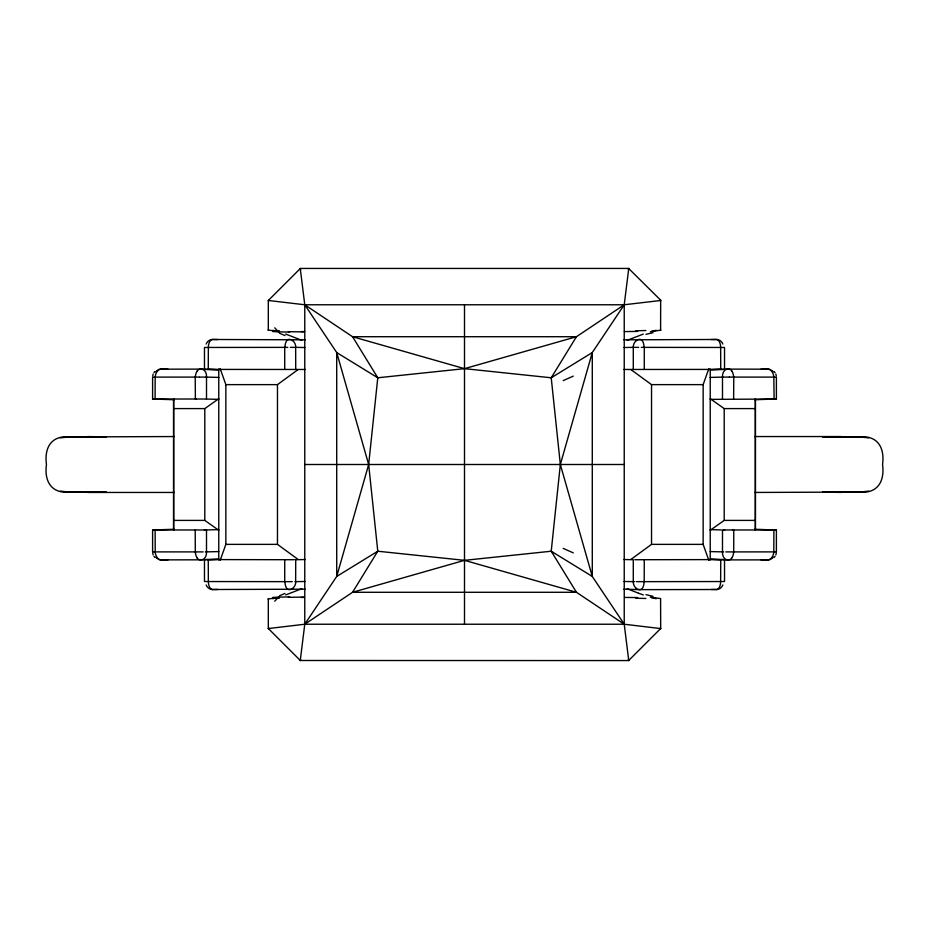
<?xml version="1.0" encoding="UTF-8"?>
<svg xmlns="http://www.w3.org/2000/svg" width="929" height="929" viewBox="0 0 929 929"><rect width="100%" height="100%" fill="white"/><g stroke="black" fill="none" stroke-linecap="round" stroke-linejoin="round"><path stroke-width="1.39" d="M152.6 551.884L152.6 529.96M152.6 399.04L152.6 377.116M155.085 399.04L155.178 377.104A7.978 5.388 -83.1 0 1 160.543 369.196L200.745 369.103A7.978 5.841 -81.7 0 1 206.517 377.093L206.505 399.04L218.71 399.377M204.473 581.519L204.473 559.583M204.473 369.417L204.473 347.481M724.527 347.481L724.527 369.417M724.527 559.583L724.527 581.519M776.4 529.96L776.4 551.884M776.4 377.116L776.4 399.04M268.063 599.054L277.504 597.51M173.723 530.192L173.723 398.808M755.277 530.192L755.277 398.808M152.728 375.653L153.18 374.108M775.82 554.892L776.272 553.347M220.185 560.338L225.852 544.371L225.852 384.629L220.185 368.662M708.815 560.338L703.148 544.371L703.148 384.629L708.815 368.662M660.902 330.109L650.393 331.804M153.935 372.692L154.946 371.461M774.054 557.539L775.065 556.308M197.157 370.961L197.575 370.485A7.978 5.435 -89.8 0 1 200.664 369.103L205.042 369.185M731.843 558.039L731.425 558.515A7.978 5.435 -89.8 0 1 728.336 559.897L723.958 559.815M156.873 371.008L157.315 370.532A7.978 5.76 -89.5 0 1 160.543 369.115L168.184 369.277M772.104 558.027L771.72 558.434A7.978 5.76 -89.5 0 1 768.457 559.885L728.255 559.897A7.978 5.841 -81.7 0 1 722.483 551.907L722.495 529.948L723.47 529.96M292.693 588.312L293.158 587.906A7.978 6.875 87.6 0 0 295.759 581.647M636.388 340.629L635.842 341.094A7.978 6.875 87.6 0 0 633.241 347.353M225.852 384.629L277.469 384.629L297.965 369.661M631.035 559.339L651.531 544.371L703.148 544.371M174.187 408.597L204.798 408.597L218.745 398.727M710.255 530.273L724.202 520.403L754.812 520.403M300.613 660.252L300.044 660.554L300.973 660.066M300.172 660.496L628.968 660.565L628.027 660.066M628.027 268.934L628.968 268.435L300.044 268.446L300.973 268.934M650.393 597.196L660.589 598.555L660.682 628.515L628.736 660.438L624.23 624.23L624.23 304.77L628.736 268.562L660.891 300.392L660.089 300.741M660.089 628.259L660.891 628.608L624.23 624.23L304.77 624.23L268.179 628.573L268.911 628.259M660.589 330.445L660.682 300.485L624.23 304.77L304.77 304.77L268.26 300.462L268.911 300.741M627.168 340.304L643.298 334.08M301.832 588.696L285.702 594.92M653.528 330.921L656.188 330.271M275.472 598.079L272.812 598.729M103.99 436.944L106.092 436.944L70.418 436.944C52.001 434.83 44.046 446.965 46.45 464.5C44.046 482.035 52.001 494.17 70.418 492.056L106.092 492.056L103.99 492.056M825.01 492.056L822.908 492.056L858.582 492.056C876.999 494.17 884.954 482.035 882.55 464.5C884.954 446.965 876.999 434.83 858.582 436.944L822.908 436.944L825.01 436.944M69.443 436.944L60.257 437.873M859.557 492.056L868.743 491.127M754.766 399.749L774.24 399.04M174.234 529.251L154.411 529.925L155.085 529.96M623.858 339.817L716.584 339.48A7.885 6.7 81.4 0 1 716.898 339.468L717.234 339.515A7.978 7.014 89.5 0 1 722.867 344.055M305.142 589.183L212.416 589.52A7.885 6.7 81.4 0 1 212.102 589.532L211.812 589.485A7.978 7.014 89.5 0 1 206.133 584.945M710.209 377.418L722.657 377.093M710.29 399.377L774.112 399.04L773.822 377.104A7.978 5.388 83.1 0 0 768.457 369.196L728.255 369.103A7.978 5.841 81.7 0 0 722.483 377.093L722.495 399.04M218.71 529.623L207.713 529.925M218.791 551.582L205.344 551.907M774.461 399.04L775.436 399.064M154.586 529.925L153.064 529.96L153.912 529.96M720.37 369.277L710.29 369.696L724.26 369.417M208.63 559.722L218.71 559.304L205.228 559.595M623.777 369.475L723.285 369.405M305.223 559.525L297.222 559.699M204.728 347.481L207.573 347.458M623.974 347.516L633.473 347.353M760.816 369.277L768.457 369.127A7.978 5.76 89.5 0 1 771.651 370.601L772.127 371.008M168.184 559.722L160.543 559.873A7.978 5.76 89.5 0 1 157.349 558.399L156.896 558.027M305.026 581.484L294.876 581.659M724.016 581.531L722.576 581.542M723.958 369.185L728.336 369.103A7.978 5.435 89.8 0 1 731.448 370.416L731.843 370.961M70.093 436.944L174.327 436.549M823.768 436.944L858.907 436.944M70.093 492.056L105.232 492.056M754.673 492.451L858.907 492.056M205.042 559.815L160.543 559.873A7.978 5.388 83.1 0 1 155.201 551.896L155.143 529.96L196.031 529.983M711.231 339.549L716.573 339.48A7.978 4.122 90 0 1 720.649 347.458L720.741 369.405M155.143 399.04L196.031 399.017M217.769 589.45L212.427 589.52A7.978 4.122 90 0 1 208.351 581.542L208.259 559.595M637.642 331.421L624.381 331.595M776.168 399.04L774.484 399.04M733.62 399.017L733.782 377.093M195.218 529.983L195.287 551.907M206.807 529.948L205.46 529.96M776.121 551.896L775.169 551.896M206.505 529.948L206.505 551.907A7.978 5.841 81.7 0 1 200.745 559.839L200.664 559.897A7.978 5.435 89.8 0 1 197.552 558.584L197.157 558.039M304.375 597.405L301.263 597.44M206.505 399.04L196.251 399.017M205.623 559.572L293.692 559.722M294.772 559.711L296.223 559.711M290.324 347.365L295.457 347.353M641.254 347.365L721.334 347.458M153.134 377.104L154.62 377.104M204.31 529.971L204.984 529.96M286.318 581.647L292.275 581.647M636.284 581.647L643.123 581.647M633.752 347.341L638.676 347.365M774.67 377.104L775.901 377.104M204.229 529.971L196.878 529.983M153.947 551.896L203.196 551.907M287.746 347.365L207.852 347.458M721.427 347.458L724.272 347.481M204.763 369.405L305.223 369.475M206.424 377.093L218.791 377.418M722.983 377.093L729.335 377.093M774.229 377.104L729.428 377.093M152.971 399.04L154.632 399.04L153.111 399.052M154.737 399.075L174.234 399.749M776.11 529.96L774.705 529.936M773.915 529.96L754.766 529.251M725.804 551.907L774.925 551.896M206.958 581.542L285.249 581.647M643.576 581.647L721.787 581.542M153.622 551.896L152.867 551.884M723.9 559.595L634.774 559.722M206.575 581.542L204.926 581.531M633.276 347.353L633.276 369.289M199.665 377.093L206.099 377.093M195.218 377.093L195.38 399.017M631.035 369.661L651.531 384.629L703.148 384.629M710.255 398.727L724.202 408.597L754.812 408.597M754.673 436.549L841.337 436.549M868.743 437.873L859.557 436.944M304.77 464.5L624.23 464.5M60.257 491.127L69.443 492.056M87.663 492.451L174.327 492.451M174.187 520.403L204.798 520.403L218.745 530.273M732.122 529.983L724.992 529.971M732.458 529.983L773.892 529.96L773.822 551.896A7.978 5.388 -83.1 0 1 768.457 559.804L760.816 559.722M225.852 544.371L277.469 544.371L297.965 559.339M733.713 551.907L733.782 529.983M295.654 581.647L295.724 559.711M644.192 581.647L644.273 559.711M154.934 377.104L199.212 377.093M623.974 581.484L634.6 581.659M644.018 581.647L644.099 581.647A7.978 3.96 89.8 0 1 640.139 589.636L716.584 589.52A7.885 6.7 -81.4 0 0 716.898 589.532L717.234 589.485A7.978 7.014 -89.5 0 0 722.867 584.945M633.276 581.647L633.276 559.711L623.777 559.525M723.656 551.907L710.209 551.582M724.016 529.96L724.643 529.971M205.623 369.428L218.779 369.73L208.63 369.277M723.331 559.572L710.221 559.27L720.37 559.722M775.111 529.936L776.052 529.948M301.263 331.56L304.747 331.595M624.985 597.417L637.642 597.579M721.287 529.925L710.29 529.623M217.769 339.549L212.416 339.48A7.885 6.7 -81.4 0 0 212.102 339.468L211.812 339.515A7.978 7.014 -89.5 0 0 206.133 344.055M711.231 589.45L716.573 589.52A7.978 4.122 -90 0 0 720.649 581.542L720.741 559.595M87.663 436.549L105.232 436.944M823.768 492.056L841.337 492.451M305.026 347.516L295.654 347.353L295.724 369.289M305.142 339.817L212.427 339.48A7.978 4.122 -90 0 0 208.351 347.458L208.259 369.405M623.858 589.183L639.976 589.636A7.978 6.782 -84.3 0 1 636.319 588.487M277.504 331.49L268.063 329.946M272.812 330.271L275.472 330.921M656.188 598.729L653.528 598.079M285.702 334.08L301.832 340.304M643.298 594.92L638.502 593.213M638.235 593.108L627.168 588.696M268.318 330.41L268.318 300.485L300.264 268.562L304.77 304.77L304.77 624.23L300.264 660.438L268.318 628.515L268.318 598.59M636.353 588.336L635.842 587.906A7.978 6.875 -87.6 0 1 633.241 581.647M292.612 340.629L293.158 341.094A7.978 6.875 -87.6 0 1 295.759 347.353M774.054 371.461L775.065 372.692M153.935 556.308L154.946 557.539M775.82 374.108L776.272 375.653M152.728 553.347L153.18 554.892M755.474 398.936L755.474 530.064M724.202 408.597L724.202 520.403M710.232 369.01L710.232 559.99M651.531 384.629L651.531 544.371M644.273 347.341L644.273 369.289M464.5 304.77L464.5 624.23M284.727 347.341L284.727 369.289M284.727 559.711L284.727 581.659M277.469 384.629L277.469 544.371M218.768 369.01L218.768 559.99M204.798 408.597L204.798 520.403M173.526 398.936L173.526 530.064M284.959 347.353A7.978 3.96 89.8 0 1 288.861 339.364L289.024 339.364A7.978 6.782 -84.3 0 1 292.681 340.513M197.215 557.934A7.989 5.237 -90 0 1 195.427 551.907M156.838 558.062A7.989 5.876 89.2 0 1 156.026 556.97M195.427 377.093A7.989 5.237 90 0 1 197.215 371.066M156.026 372.03A7.989 5.876 -89.2 0 1 156.838 370.938M284.959 581.647A7.978 3.96 -89.8 0 0 288.861 589.636L289.024 589.636A7.978 6.782 84.3 0 0 292.681 588.487M644.041 347.353A7.978 3.96 -89.8 0 0 640.139 339.364L639.976 339.364A7.978 6.782 84.3 0 0 636.319 340.513M731.785 371.066A7.989 5.237 -90 0 1 733.573 377.093M772.162 370.938A7.989 5.876 89.2 0 1 772.974 372.03M733.573 551.907A7.989 5.237 90 0 1 731.785 557.934M772.974 556.97A7.989 5.876 -89.2 0 1 772.162 558.062M645.864 330.538A41.944 1.672 -0.6 0 1 635.819 330.736M653.853 331.038A33.525 3.24 0.7 0 1 651.612 331.142M635.819 598.264A41.944 1.672 0.6 0 1 645.864 598.462M651.612 597.858A33.525 3.24 -0.7 0 1 653.853 597.962M645.969 334.359A243.781 6.189 -17.8 0 1 653.029 332.687M563.183 380.623A360.626 19.01 -26.9 0 1 573.274 376.14M653.029 596.313A243.781 6.189 17.8 0 1 645.969 594.641M573.274 552.86A360.626 19.01 26.9 0 1 563.183 548.377M279.339 330.77A32.759 2.764 -0.3 0 1 277.295 330.701M289.581 332.094A41.944 3.031 0 0 1 272.801 331.56M304.201 331.85A23.341 0.755 0.7 0 1 288.385 331.665M277.295 598.299A32.759 2.764 0.3 0 1 279.339 598.23M272.801 597.44A41.944 3.031 0 0 1 289.581 596.906M288.385 597.335A23.341 0.755 -0.7 0 1 304.201 597.15M278.99 332.327A355.133 26.476 30.8 0 1 274.752 327.798M284.994 335.543A237.023 6.294 18.9 0 1 279.478 333.197M274.752 601.202A355.133 26.476 -30.8 0 1 278.99 596.673M279.478 595.803A237.023 6.294 -18.9 0 1 284.994 593.457M377.778 377.778L368.662 464.5L336.716 576.444L304.77 624.23L352.555 592.284L464.5 560.338L551.222 551.222L592.284 576.444L624.23 624.23L576.444 592.284L464.5 560.338L377.778 551.222L336.716 576.444L336.716 352.555L304.77 304.77L352.555 336.716L464.5 368.662L551.222 377.778L592.284 352.555L624.23 304.77L576.444 336.716L464.5 368.662L377.778 377.778L336.716 352.555L368.662 464.5L377.778 551.222L352.555 592.284L576.444 592.284L551.222 551.222L560.338 464.5L592.284 352.555L592.284 576.444L560.338 464.5L551.222 377.778L576.444 336.716L352.555 336.716L377.778 377.778"/></g></svg>
